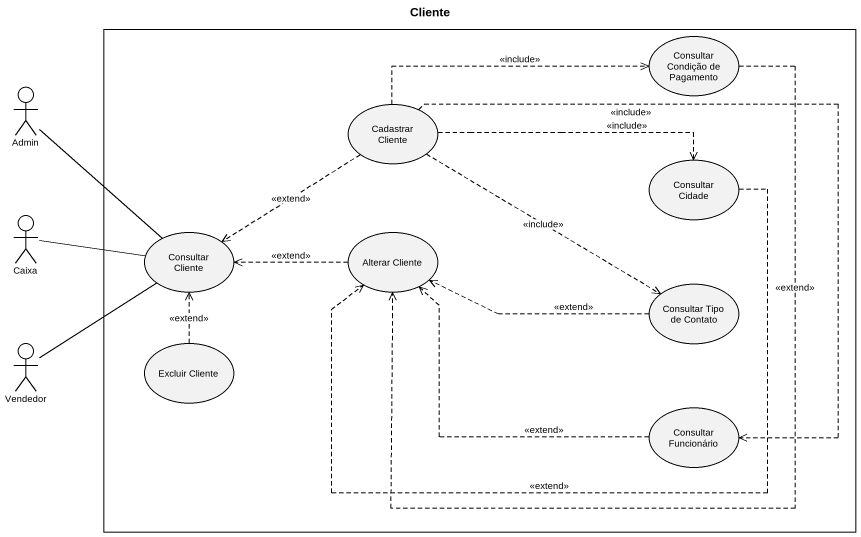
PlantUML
@startuml
title Cliente
rectangle " " as rectangle1 {
  usecase "Consultar Condição de Pagamento" as Consultar_Condição_de
  usecase "Cadastrar Cliente" as Cadastrar_Cliente
  usecase "Consultar Cidade" as Consultar_Cidade
  usecase "Consultar Cliente" as Consultar_Cliente
  usecase "Alterar Cliente" as Alterar_Cliente
  usecase "Consultar Tipo de Contato" as Consultar_Tipo_de_Contato
  usecase "Excluir Cliente" as Excluir_Cliente
  usecase "Consultar Funcionário" as Consultar_Funcionário
}
actor Admin
actor Caixa
actor Vendedor
Consultar_Condição_de ..> Alterar_Cliente : <<extend>>
Admin -- Consultar_Cliente
Cadastrar_Cliente .right.> Consultar_Condição_de : <<include>>
Cadastrar_Cliente .right.> Consultar_Cidade : <<include>>
Cadastrar_Cliente ..> Consultar_Cliente : <<extend>>
Cadastrar_Cliente .right.> Consultar_Tipo_de_Contato : <<include>>
Cadastrar_Cliente ..> Consultar_Funcionário : <<include>>
Consultar_Cidade .left.> Alterar_Cliente : <<extend>>
Caixa -right- Consultar_Cliente
Alterar_Cliente .left.> Consultar_Cliente : <<extend>>
Consultar_Tipo_de_Contato .left.> Alterar_Cliente : <<extend>>
Vendedor -up- Consultar_Cliente
Excluir_Cliente .up.> Consultar_Cliente : <<extend>>
Consultar_Funcionário .left.> Alterar_Cliente : <<extend>>
@enduml
